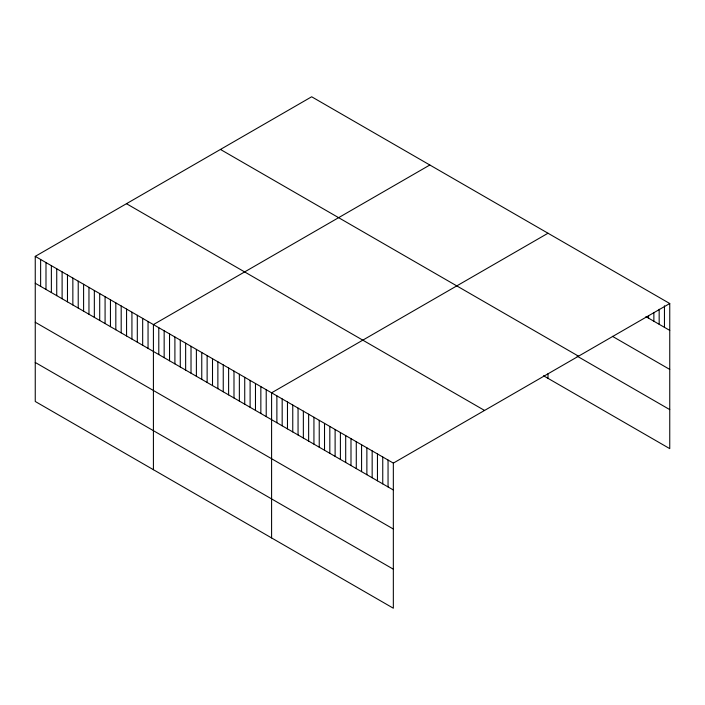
<?xml version="1.0" encoding="UTF-8"?>
<svg xmlns="http://www.w3.org/2000/svg" width="705" height="705" viewBox="0 0 705 705"><rect width="100%" height="100%" fill="white"/><g stroke="black" fill="none" stroke-linecap="round" stroke-linejoin="round"><path stroke-width="1.06" d="M35.25 256.364L393.337 463.106L393.337 608.221L35.25 401.48L35.25 256.364L311.663 96.779L669.75 303.52L669.75 448.636L543.52 375.756M429.83 165.005L153.417 324.591L153.417 469.706M547.996 233.232L271.592 392.817L271.592 537.933M393.337 463.106L669.75 303.52M645.93 316.651L669.75 330.398M612.407 336.311L669.75 369.42M220.445 149.442L578.532 356.184M577.113 356.131L669.75 409.614M126.468 203.701L484.555 410.442M35.25 283.243L393.337 489.984M35.25 322.264L393.337 529.006M35.25 362.458L393.337 569.199M664.454 305.838L664.454 327.34M659.166 309.231L659.166 324.291M653.87 312.632L653.87 321.233M648.574 316.025L648.574 318.175M547.996 373.703L547.996 378.347M388.05 460.048L388.05 486.926M382.753 456.99L382.753 483.868M377.457 453.941L377.457 480.819M372.161 450.883L372.161 477.761M366.873 447.825L366.873 474.703M361.577 444.767L361.577 471.645M356.281 441.709L356.281 468.587M350.993 438.66L350.993 465.538M345.697 435.602L345.697 462.48M340.4 432.544L340.4 459.422M335.113 429.486L335.113 456.364M329.817 426.428L329.817 453.306M324.52 423.379L324.52 450.257M319.233 420.321L319.233 447.199M313.937 417.263L313.937 444.141M308.64 414.205L308.64 441.083M303.353 411.147L303.353 438.025M298.056 408.098L298.056 434.976M292.76 405.04L292.76 431.918M287.473 401.982L287.473 428.86M282.176 398.924L282.176 425.802M276.88 395.866L276.88 422.744M266.217 389.715L266.217 416.593M260.85 386.613L260.85 413.491M255.474 383.511L255.474 410.389M250.108 380.409L250.108 407.287M244.732 377.307L244.732 404.185M239.356 374.205L239.356 401.083M233.989 371.103L233.989 397.981M228.614 368.001L228.614 394.879M223.247 364.899L223.247 391.786M217.871 361.806L217.871 388.684M212.505 358.704L212.505 385.582M207.129 355.602L207.129 382.48M201.762 352.5L201.762 379.378M196.387 349.398L196.387 376.276M191.02 346.296L191.02 373.174M185.644 343.194L185.644 370.072M180.277 340.092L180.277 366.97M174.902 336.99L174.902 363.868M169.535 333.888L169.535 360.775M164.159 330.795L164.159 357.673M158.792 327.693L158.792 354.571M148.05 321.489L148.05 348.367M142.674 318.387L142.674 345.265M137.308 315.285L137.308 342.163M131.932 312.183L131.932 339.061M126.565 309.081L126.565 335.959M121.19 305.979L121.19 332.857M115.823 302.877L115.823 329.764M110.447 299.784L110.447 326.662M105.08 296.682L105.08 323.56M99.705 293.58L99.705 320.458M94.338 290.478L94.338 317.356M88.962 287.376L88.962 314.254M83.595 284.274L83.595 311.152M78.22 281.172L78.22 308.05M72.853 278.07L72.853 304.948M67.477 274.968L67.477 301.846M62.111 271.866L62.111 298.753M56.735 268.772L56.735 295.651M51.368 265.67L51.368 292.549M45.992 262.568L45.992 289.447M40.626 259.466L40.626 286.345"/></g></svg>
